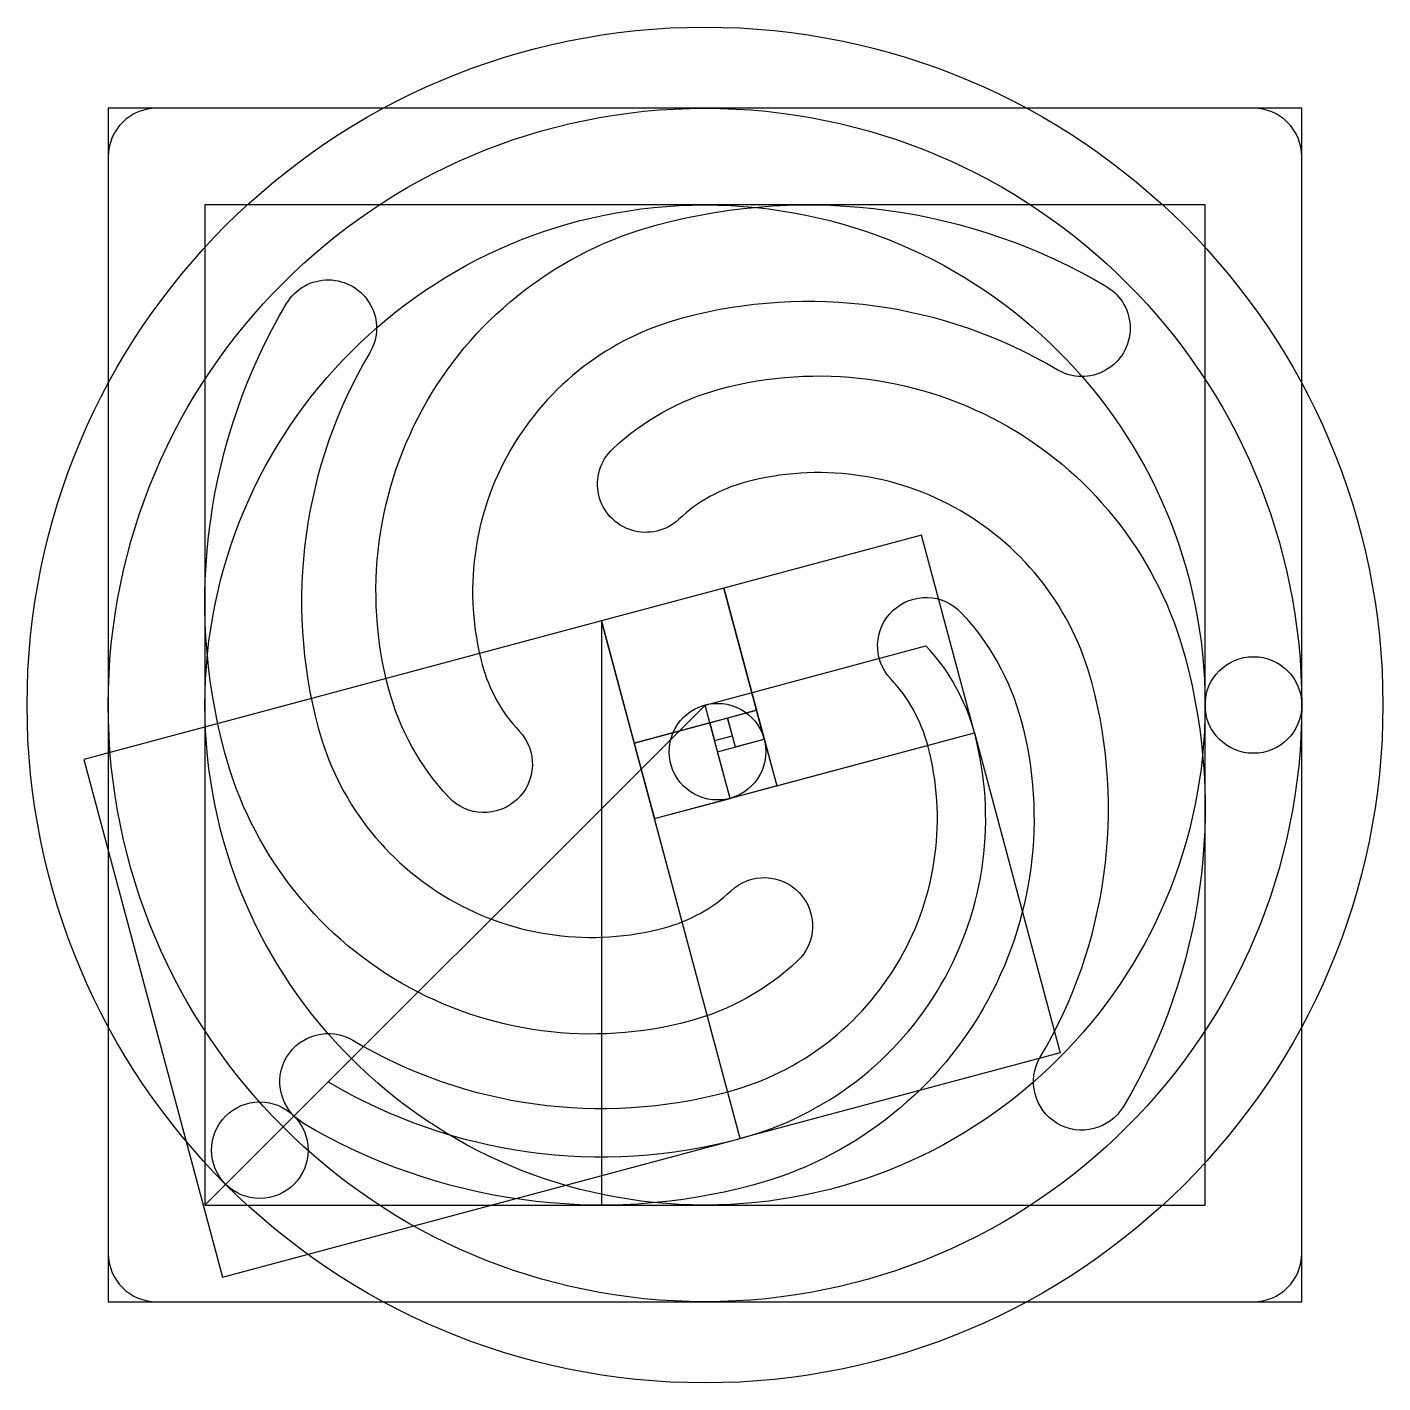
# Model space of a CAD drawing. Header units: millimetres. Extents: x -31.6 to 31.6, y -31.6 to 31.6.
import ezdxf

# ---------------------------------------------------------------- set-up
doc = ezdxf.new("R2010")
doc.units = ezdxf.units.MM
for name, color, linetype in [('construction', 130, 'Continuous'), ('logo-circle', 7, 'Continuous'), ('logo-outline', 7, 'Continuous'), ('logo-square', 7, 'Continuous')]:
    doc.layers.add(name, color=color, linetype=linetype)

msp = doc.modelspace()

# ---------------------------------------------------------------- linework, layer by layer
at = {"layer": 'construction'}
for p, q in [((-4.828, 3.925), (-4.828, -23.329)), ((0, 0), (10.308, 2.762)), ((0, 0), (-23.329, -23.329)), ((0.223, -0.832), (0, 0))]:
    msp.add_line(p, q, dxfattribs=at)
for points in [[(27.838, 27.838), (-27.838, 27.838), (-27.838, -27.838), (27.838, -27.838)], [(-23.329, 23.329), (-23.329, -23.329), (23.329, -23.329), (23.329, 23.329)], [(10.097, 7.924), (0.873, 5.452), (3.344, -3.771), (12.568, -1.3)], [(0.873, 5.452), (-4.828, 3.925), (-3.3, -1.776), (2.4, -0.248)], [(-22.505, -26.694), (1.643, -20.223), (-4.828, 3.925), (-28.976, -2.546)], [(1.055, -0.609), (0.223, -0.832), (0.446, -1.663), (1.277, -1.441)], [(2.4, -0.248), (1.055, -0.609), (1.415, -1.955), (2.761, -1.594)], [(-2.356, -5.299), (1.167, -4.355), (0.223, -0.832), (-3.3, -1.776)], [(16.567, -16.224), (1.643, -20.223), (-2.356, -5.299), (12.568, -1.3)], [(3.344, -3.771), (1.167, -4.355), (0.583, -2.177), (2.761, -1.594)]]:
    msp.add_lwpolyline(points, close=True, dxfattribs=at)
msp.add_lwpolyline([(-17.579, -17.579, 0.201938), (1.643, -20.223, 0.414214), (12.568, -1.3, 0.123551), (10.308, 2.762)], format="xyb", dxfattribs=at)
for centre, radius in [((0, 0), 27.838), ((0, 0), 23.329), ((25.584, 0), 2.254), ((0.583, -2.177), 2.254), ((-20.767, -20.767), 2.254)]:
    msp.add_circle(centre, radius, dxfattribs=at)
at = {"layer": 'logo-circle'}
msp.add_circle((0, 0), 31.623, dxfattribs=at)
at = {"layer": 'logo-outline'}
for points in [[(-11.952, -4.305, -0.123551), (-14.746, 0.716, -0.414214), (-2.226, 22.401, -0.201938), (18.729, 19.518, -1), (16.429, 15.64, 0.201938), (-1.059, 18.046, 0.414214), (-10.391, 1.883, 0.123551), (-8.664, -1.22, -1)], [(4.305, -11.952, -0.123551), (-0.716, -14.746, -0.414214), (-22.401, -2.226, -0.201938), (-19.518, 18.729, -1), (-15.64, 16.429, 0.201938), (-18.046, -1.059, 0.414214), (-1.883, -10.391, 0.123551), (1.22, -8.664, -1)], [(-4.305, 11.952, -0.123551), (0.716, 14.746, -0.414214), (22.401, 2.226, -0.201938), (19.518, -18.729, -1), (15.64, -16.429, 0.201938), (18.046, 1.059, 0.414214), (1.883, 10.391, 0.123551), (-1.22, 8.664, -1)], [(11.952, 4.305, -0.123551), (14.746, -0.716, -0.414214), (2.226, -22.401, -0.201938), (-18.729, -19.518, -1), (-16.429, -15.64, 0.201938), (1.059, -18.046, 0.414214), (10.391, -1.883, 0.123551), (8.664, 1.22, -1)]]:
    msp.add_lwpolyline(points, format="xyb", close=True, dxfattribs=at)
at = {"layer": 'logo-square'}
msp.add_lwpolyline([(25.584, 27.838), (-25.584, 27.838, 0.414214), (-27.838, 25.584), (-27.838, -25.584, 0.414214), (-25.584, -27.838), (25.584, -27.838, 0.414214), (27.838, -25.584), (27.838, 25.584, 0.414214)], format="xyb", close=True, dxfattribs=at)

doc.saveas('drawing.dxf')
